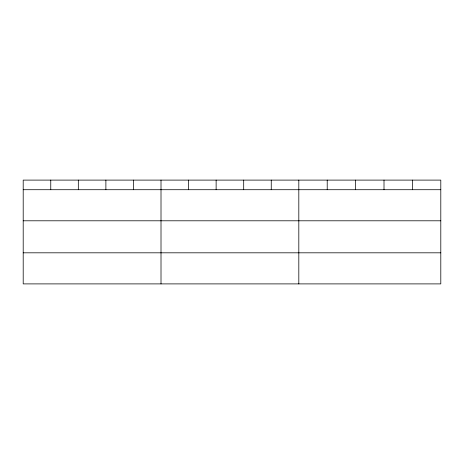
<?xml version="1.0" encoding="UTF-8"?>
<svg xmlns="http://www.w3.org/2000/svg" width="464" height="464" viewBox="0 0 464 464"><rect width="100%" height="100%" fill="white"/><g stroke="black" fill="none" stroke-linecap="round" stroke-linejoin="round"><path stroke-width="0.7" d="M440.8 189.712L440.8 283.898L23.2 283.898L23.2 180.102L440.8 180.102L440.8 189.712L23.2 189.712M23.2 220.794L440.8 220.794M23.2 252.816L440.8 252.816M412.403 180.102L412.403 189.712M384.006 180.102L384.006 189.712M355.61 180.102L355.61 189.712M327.213 180.102L327.213 189.712M298.816 180.102L298.816 283.898M271.254 180.102L271.254 189.712M243.693 180.102L243.693 189.712M216.131 180.102L216.131 189.712M188.57 180.102L188.57 189.712M161.008 180.102L161.008 283.898M133.446 180.102L133.446 189.712M105.885 180.102L105.885 189.712M78.323 180.102L78.323 189.712M50.762 180.102L50.762 189.712"/></g></svg>
